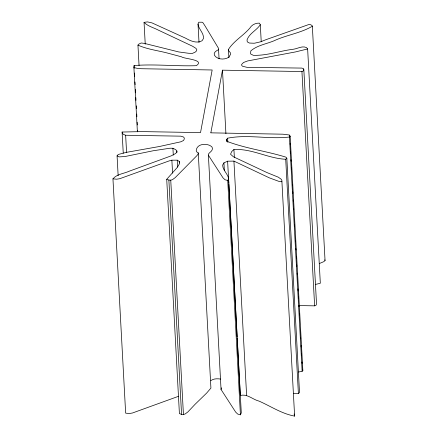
<?xml version="1.0" encoding="UTF-8"?>
<svg xmlns="http://www.w3.org/2000/svg" width="438" height="438" viewBox="0 0 438 438"><rect width="100%" height="100%" fill="white"/><g stroke="black" fill="none" stroke-linecap="round" stroke-linejoin="round"><path stroke-width="0.66" d="M118.145 175.649L117.072 155.84L118.205 154.494L126.073 152.413L159.322 146.522L180.774 141.808L183.577 140.489L184.321 138.851L184.152 137.756L183.456 136.974L180.79 136.163L125.646 135.249L123.083 134.225L122.103 132.041L141.928 131.592L200.527 132.605L212.162 69.987L141.173 68.711L137.105 68.333L133.908 67.529L134.099 65.541C154.773 63.899 175.742 66.401 196.35 65.673C205.318 59.617 184.064 58.96 181.546 56.83L166.977 52.927C157.313 50.469 147.042 49.237 137.954 45.114L138.895 44.063L141.2 43.001L144.326 43.367L178.814 51.958L188.389 53.255L192.32 53.441L195.244 52.095L196.629 50.797L196.771 49.554L195.956 48.377L192.6 46.253L158.441 30.173C153.667 27.61 147.874 26.329 144.053 22.349L147.475 21.9L151.953 22.88L185.696 38.232C190.585 40.926 196.651 43.784 202.066 40.756L203.429 38.571C204.141 33.036 198.589 29.362 198.025 24.101L198.715 22.223L202.093 22.223L203.024 22.82L205.23 26.236L218.491 48.279L219.066 58.774M237.193 338.114L240.303 395.492C247.465 393.587 252.54 399.544 259.082 401.126C270.815 406.283 281.853 413.8 294.621 416.1L281.93 181.797L278.606 181.272L269.255 177.817L233.93 161.102L227.612 161.189L223.938 162.865L222.63 165.099C222.756 170.294 227.738 173.612 228.598 178.589L241.289 412.892L240.424 414.83L237.675 414.036L235.682 412.125L221.048 389.481L208.34 154.307C209.452 152.161 212.567 151.225 212.43 148.389L211.997 147.026C207.941 142.733 196.454 143.275 196.229 150.76L196.728 151.882L198.255 152.906L198.228 153.787L196.963 155.583L175.173 177.647L172.391 179.706L170.749 180.16L168.871 180.067L166.719 179.295L177.352 167.349L179.262 164.135L179.46 161.611L177.231 160.16L171.871 160.177L169.15 160.905L119.755 178.704L116.689 179.202L112.955 178.852L125.646 413.154L129.38 413.51L132.44 413.007L178.655 396.253M315.754 284.377L320.326 283.255L307.635 48.952L295.453 51.936L247.662 60.937L243.523 62.492L241.628 64.463L241.71 65.421L242.575 66.264L246.95 67.321L301.875 68.093L303.682 68.761L303.578 70.627A2.759 1.5 -3.1 0 1 301.935 71.536L222.482 70.168L210.848 132.785M117.072 155.84L119.174 156.892L124.989 156.53L153.311 150.743L170.037 148.214L172.917 148.274L175.731 149.654L176.886 151.011L176.7 152.336L175.496 153.596L171.269 155.824L129.352 171.159C123.965 173.64 116.864 174.067 112.955 178.852M228.882 57.652L228.439 49.456C233.793 40.942 243.418 35.653 249.923 27.999C251.817 24.769 255.633 22.968 259.323 23.132L260.303 24.659C256.887 30.271 249.31 33.255 247.021 39.957L247.284 41.873L249.414 43.05L253.914 43.231A7.282 3.953 -3.1 0 0 254.867 43.132L260.829 41.752L265.488 39.858A78.32 42.541 -3.1 0 0 267.492 39.135L308.576 24.616L310.794 24.736L312.321 25.847L325.045 260.517L323.835 261.639L319.603 263.435M240.424 414.83L227.733 180.527L228.598 178.589M218.546 49.209L218.223 49.844C216.142 50.95 213.29 52.412 214.456 55.341C217.527 59.814 224.639 59.984 228.904 57.17L230.569 54.312L230.53 53.02L228.587 50.496L228.439 49.456M221.442 387.811L221.048 389.481M312.354 26.214C301.366 32.784 287.678 34.832 275.874 39.962C267.782 43.866 257.61 44.89 250.788 50.923L250.607 53.918L253.284 55.308C266.983 55.845 280.101 50.77 293.602 49.204C297.818 48.607 302.291 45.563 306.49 47.572L307.635 48.952M226.692 141.578L226.577 139.53L227.618 138.194C247.831 134.132 269.058 139.525 289.441 137.012L290.159 136.278L289.337 134.981L282.932 134.198L210.837 132.84M298.541 372.01L302.132 371.315L302.85 370.581L290.159 136.278M281.93 181.797L281.897 180.451L281.196 179.246L278.354 177.204L266.961 172.572L233.449 156.804L230.536 154.242L231.718 151.548L233.93 149.539C251.817 148.416 268.105 158.479 285.707 159.262L286.83 158.227L285.943 157.165C266.687 151.132 246.161 148.635 227.229 141.452L226.577 139.53M293.361 393.291L298.398 393.565L299.515 392.53L286.83 158.227M210.892 380.578C213.618 378.58 217.325 378.563 220.522 379.062M166.719 179.295L179.41 413.603L181.562 414.37L183.434 414.468L185.077 414.009L187.864 411.95L195.091 404.296L206.632 393.089L210.913 388.09L198.255 152.906M298.732 305.565L314.626 305.844A2.759 1.5 -3.1 0 0 316.263 304.93L316.504 303.518L303.819 69.215M227.733 180.527L224.984 179.728L222.991 177.823L208.357 155.172M294.117 413.954L294.621 416.1M324.821 259.805L325.045 260.517M302.406 369.508L302.85 370.581M301.935 71.536L314.626 305.844M289.721 135.205L289.792 136.574M290.164 143.401L290.235 144.77M290.608 151.603L290.679 152.966M291.051 159.799L291.128 161.162M291.494 167.995L291.571 169.364M292.381 184.387L292.458 185.756M292.792 191.904L292.863 193.267M293.236 200.1L293.307 201.469M293.679 208.296L293.75 209.665M294.566 224.694L294.637 226.057M295.415 240.402L295.491 241.771M295.858 248.603L295.935 249.967M296.307 256.799L296.378 258.163M296.75 264.995L296.822 266.364M297.194 273.192L297.265 274.56M298.043 288.905L298.152 290.952M298.486 297.101L298.563 298.47M298.93 305.297L299.006 306.666M299.373 313.493L299.45 314.862M300.671 337.402L300.742 338.771M301.114 345.604L301.185 346.967M301.558 353.8L301.634 355.163M302.001 361.996L302.078 363.359M289.441 137.012L302.132 371.315M285.707 159.262L298.398 393.565M260.303 24.659L261.229 41.741M233.93 149.539L234.379 157.735M233.93 161.102L246.621 395.405M227.618 138.194L227.842 142.295M227.612 161.189L228.795 183.051M228.871 184.414L237.117 336.745M222.482 70.168L225.92 133.694M223.938 162.865L224.349 170.382M198.025 24.101L199.022 42.546M179.46 161.611L179.531 162.98M176.886 151.011L176.957 152.38M177.231 160.16L177.604 166.993M172.917 148.274L173.289 155.107M171.871 160.177L172.577 173.158M170.749 180.16L183.434 414.468M168.871 180.067L181.562 414.37M144.053 22.349L145.235 44.205M137.954 45.114L139.06 65.607M134.099 65.541L134.247 68.273M134.504 73.053L134.69 76.469M134.986 81.933L135.134 84.665M135.397 89.451L135.577 92.861M135.84 97.647L135.988 100.379M136.284 105.843L136.432 108.575M136.727 114.039L136.875 116.771M137.171 122.235L137.318 124.967M137.614 130.436L137.685 131.8M133.908 67.529L137.384 131.739M125.646 135.249L126.571 152.325M122.103 132.041L123.253 153.218"/></g></svg>
